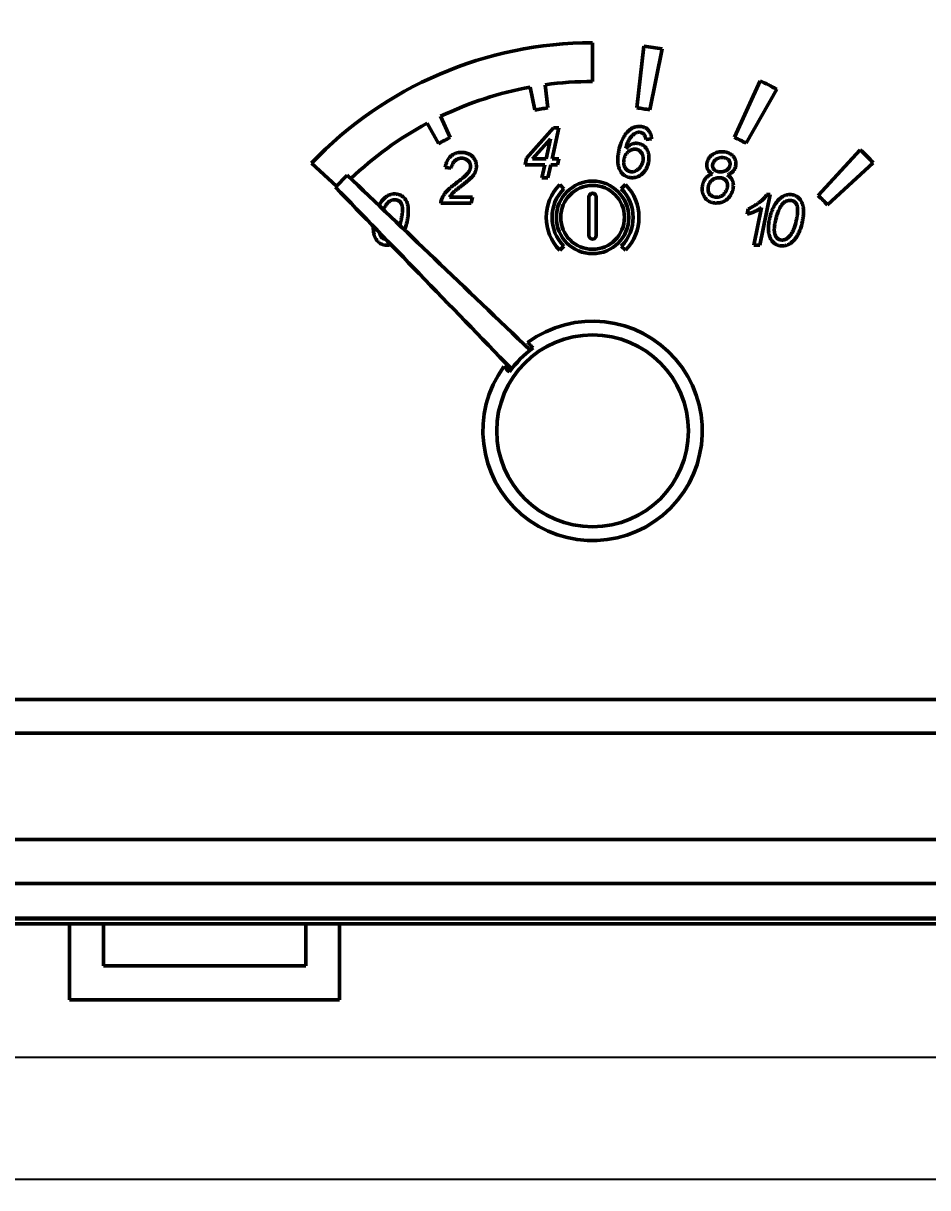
# Model space of a CAD drawing. Extents: x -188 to 653, y 38 to 632.
# Drawn here: x 128.7 to 182.3, y 388.1 to 457.1 of the extents above; entities that cross this region are included whole.
import ezdxf

# ---------------------------------------------------------------- set-up
doc = ezdxf.new("R2010")
doc.units = 0
doc.header["$LTSCALE"] = 5
doc.layers.get('Defpoints').update_dxf_attribs({"linetype": 'CONTINUOUS'})
doc.layers.add('1轮廓实线层', color=7, linetype='CONTINUOUS')
doc.layers.add('2细线层', color=3, linetype='CONTINUOUS')
doc.styles.add('PC_TEXTSTYLE', font='SIMKAI.TTF', dxfattribs={"width": 0.8})
doc.dimstyles.new('TH_GBDIM', dxfattribs={"dimtxt": 3.5, "dimasz": 2.5, "dimexe": 2, "dimexo": 0, "dimgap": 1.5, "dimtad": 1, "dimdec": 1, "dimzin": 0, "dimdsep": 46, "dimtxsty": 'PC_TEXTSTYLE', "dimcen": 2.5, "dimadec": 0, "dimazin": 0, "dimtfac": 0.714286, "dimtdec": 4, "dimtmove": 0, "dimatfit": 3, "dimfxl": 0, "dimtolj": 1, "dimtzin": 0, "dimarcsym": 0})

# ---------------------------------------------------------------- blocks, each defined once
blk = doc.blocks.new('*D14')
at = {"layer": '2细线层', "color": 0, "lineweight": -2}
for p, q in [((47.585, 600.009), (263.413, 600.009)), ((262.913, 597.509), (262.913, 408.009)), ((197.585, 405.509), (263.413, 405.509))]:
    blk.add_line(p, q, dxfattribs=at)
at = {"layer": '2细线层', "color": 0, "lineweight": 50}
for points in [[(262.496, 597.509), (263.33, 597.509), (262.913, 600.009)], [(262.496, 408.009), (263.33, 408.009), (262.913, 405.509)]]:
    blk.add_solid(points, dxfattribs=at)
at = {"layer": 'Defpoints', "color": 0, "lineweight": 50}
for p in [(47.585, 600.009), (197.585, 405.509), (262.913, 405.509)]:
    blk.add_point(p, dxfattribs=at)
at = {"layer": '2细线层', "color": 0, "insert": (259.663, 513.684), "char_height": 3.5, "attachment_point": 5, "rotation": 90}
blk.add_mtext('\\A1;194.5', dxfattribs=at)
blk = doc.blocks.new('*D15')
at = {"layer": '2细线层', "color": 0, "lineweight": -2}
for p, q in [((-154.415, 473.474), (-154.415, 388.119)), ((251.218, 470.851), (251.218, 388.119)), ((-151.915, 388.619), (248.718, 388.619))]:
    blk.add_line(p, q, dxfattribs=at)
at = {"layer": '2细线层', "color": 0, "lineweight": 50}
for points in [[(-151.915, 389.036), (-151.915, 388.203), (-154.415, 388.619)], [(248.718, 389.036), (248.718, 388.203), (251.218, 388.619)]]:
    blk.add_solid(points, dxfattribs=at)
at = {"layer": 'Defpoints', "color": 0, "lineweight": 50}
for p in [(-154.415, 473.474), (251.218, 470.851), (251.218, 388.619)]:
    blk.add_point(p, dxfattribs=at)
at = {"layer": '2细线层', "color": 0, "insert": (48.17, 391.869), "char_height": 3.5, "attachment_point": 5}
blk.add_mtext('\\A1;404', dxfattribs=at)
blk = doc.blocks.new('*D16')
at = {"layer": '2细线层', "color": 0, "lineweight": -2}
for p, q in [((-142.415, 403.805), (-142.415, 395.354)), ((237.585, 403.805), (237.585, 395.354)), ((-139.915, 395.854), (235.085, 395.854))]:
    blk.add_line(p, q, dxfattribs=at)
at = {"layer": '2细线层', "color": 0, "lineweight": 50}
for points in [[(-139.915, 396.271), (-139.915, 395.438), (-142.415, 395.854)], [(235.085, 396.271), (235.085, 395.438), (237.585, 395.854)]]:
    blk.add_solid(points, dxfattribs=at)
at = {"layer": 'Defpoints', "color": 0, "lineweight": 50}
for p in [(-142.415, 403.805), (237.585, 403.805), (237.585, 395.854)]:
    blk.add_point(p, dxfattribs=at)
at = {"layer": '2细线层', "color": 0, "insert": (47.983, 399.104), "char_height": 3.5, "attachment_point": 5}
blk.add_mtext('\\A1;380', dxfattribs=at)

msp = doc.modelspace()

# ---------------------------------------------------------------- linework, layer by layer
at = {"layer": '1轮廓实线层', "lineweight": 50}
for p, q in [((162.439, 453.659), (162.439, 455.96)), ((165.474, 455.758), (165.058, 452.101)), ((165.831, 451.979), (166.565, 455.586)), ((158.739, 453.326), (159.014, 451.974)), ((159.788, 452.097), (159.631, 453.468)), ((172.371, 453.704), (170.845, 450.355)), ((171.542, 450), (173.355, 453.204)), ((154.004, 450.341), (153.431, 451.597)), ((152.627, 451.186), (153.306, 449.985)), ((158.515, 449.112), (160.13, 450.921)), ((160.435, 450.921), (160.033, 449.075)), ((160.13, 450.921), (160.435, 450.921)), ((159.938, 450.26), (158.88, 449.075)), ((159.68, 449.075), (159.938, 450.26)), ((165.935, 450.267), (165.594, 450.229)), ((178.295, 449.62), (175.809, 446.906)), ((145.778, 448.816), (147.25, 447.468)), ((154.052, 448.515), (153.706, 448.567)), ((158.438, 448.729), (158.515, 449.112)), ((159.605, 448.729), (158.438, 448.729)), ((158.88, 449.075), (159.68, 449.075)), ((159.438, 447.96), (159.605, 448.729)), ((159.958, 448.729), (159.79, 447.96)), ((160.361, 448.729), (159.958, 448.729)), ((160.033, 449.075), (160.438, 449.075)), ((160.438, 449.075), (160.361, 448.729)), ((176.363, 446.353), (179.077, 448.84)), ((147.189, 447.406), (147.893, 448.115)), ((159.79, 447.96), (159.438, 447.96)), ((160.737, 447.31), (160.494, 447.553)), ((164.383, 447.553), (164.14, 447.31)), ((155.249, 446.46), (153.437, 446.46)), ((153.962, 446.806), (155.321, 446.806)), ((155.321, 446.806), (155.249, 446.46)), ((162.224, 446.819), (162.224, 444.539)), ((162.653, 444.539), (162.653, 446.819)), ((172.965, 446.96), (172.348, 443.96)), ((172.758, 446.96), (172.965, 446.96)), ((171.602, 445.806), (171.67, 446.114)), ((171.996, 443.96), (172.458, 446.189)), ((160.494, 443.664), (160.737, 443.907)), ((164.14, 443.907), (164.383, 443.664)), ((172.348, 443.96), (171.996, 443.96)), ((-95.576, 417.045), (192.503, 417.045)), ((192.512, 415.045), (-95.596, 415.045))]:
    msp.add_line(p, q, dxfattribs=at)
for centre, radius in [((162.439, 445.608), 2.148), ((162.439, 445.608), 1.891), ((162.439, 432.96), 5.685)]:
    msp.add_circle(centre, radius, dxfattribs=at)
for centre, radius, start, end in [((162.439, 432.96), 23, 89.99851, 136.41616), ((162.439, 432.959), 23, 79.66466, 82.41512), ((162.439, 432.959), 20.7, 100.29456, 115.79409), ((162.439, 432.959), 20.7, 89.99755, 97.79409), ((162.439, 432.959), 23, 61.66466, 64.41512), ((162.439, 432.959), 19.32, 97.88654, 100.20844), ((162.439, 432.959), 19.32, 79.88654, 82.20844), ((162.439, 432.959), 20.7, 118.29456, 133.7855), ((162.439, 432.959), 19.32, 115.88654, 118.20844), ((162.439, 432.959), 19.32, 61.88654, 64.20844), ((162.439, 432.959), 23, 43.66466, 46.41512), ((162.439, 445.608), 2.75, 135, 225), ((162.439, 445.608), 2.406, 135, 225), ((162.439, 445.608), 2.406, 315, 45), ((162.439, 445.608), 2.75, 315, 45), ((162.439, 446.819), 0.215, 0, 180), ((162.439, 432.959), 19.32, 43.88654, 46.20844), ((162.439, 444.539), 0.215, 180, 0), ((162.439, 432.96), 6.5, 144.03724, 126.33748), ((162.439, 432.96), 6.045, 125.6661, 144.70862)]:
    msp.add_arc(centre, radius, start, end, dxfattribs=at)
for points, knots in [([(164.092, 449.93), (164.103, 449.96), (164.123, 450.019), (164.156, 450.105), (164.19, 450.187), (164.227, 450.265), (164.265, 450.339), (164.306, 450.408), (164.347, 450.474), (164.405, 450.555), (164.479, 450.646), (164.572, 450.742), (164.668, 450.823), (164.768, 450.888), (164.873, 450.937), (164.984, 450.973), (165.102, 450.994), (165.182, 450.997), (165.223, 450.998)], [0, 0, 0, 0, 0.057148, 0.112299, 0.16538, 0.216746, 0.266657, 0.314878, 0.361315, 0.406466, 0.492427, 0.572358, 0.647252, 0.717545, 0.785981, 0.855537, 0.92608, 1, 1, 1, 1]), ([(165.191, 450.652), (165.163, 450.65), (165.107, 450.647), (165.023, 450.621), (164.939, 450.58), (164.856, 450.524), (164.775, 450.453), (164.701, 450.364), (164.631, 450.261), (164.571, 450.145), (164.517, 450.026), (164.471, 449.911), (164.434, 449.802), (164.416, 449.731), (164.407, 449.697)], [0, 0, 0, 0, 0.062676, 0.128115, 0.197982, 0.274152, 0.355774, 0.442668, 0.536523, 0.637793, 0.739301, 0.833348, 0.919908, 1, 1, 1, 1]), ([(165.594, 450.229), (165.592, 450.247), (165.587, 450.282), (165.576, 450.332), (165.563, 450.378), (165.546, 450.421), (165.529, 450.46), (165.507, 450.494), (165.483, 450.525), (165.449, 450.561), (165.401, 450.598), (165.336, 450.629), (165.266, 450.649), (165.216, 450.651), (165.191, 450.652)], [0, 0, 0, 0, 0.084331, 0.162965, 0.23711, 0.307441, 0.372884, 0.434814, 0.494825, 0.552452, 0.66338, 0.772696, 0.882973, 1, 1, 1, 1]), ([(165.223, 450.998), (165.248, 450.997), (165.296, 450.996), (165.367, 450.987), (165.434, 450.973), (165.498, 450.952), (165.558, 450.925), (165.615, 450.892), (165.669, 450.854), (165.718, 450.809), (165.763, 450.759), (165.803, 450.704), (165.839, 450.644), (165.868, 450.578), (165.893, 450.507), (165.913, 450.432), (165.927, 450.351), (165.932, 450.296), (165.935, 450.267)], [0, 0, 0, 0, 0.064936, 0.127158, 0.187064, 0.245948, 0.303096, 0.36028, 0.418106, 0.47637, 0.535379, 0.594989, 0.656235, 0.719275, 0.784672, 0.852869, 0.924678, 1, 1, 1, 1]), ([(163.935, 449.003), (163.935, 449.04), (163.936, 449.116), (163.944, 449.229), (163.956, 449.344), (163.974, 449.459), (163.996, 449.576), (164.023, 449.694), (164.055, 449.812), (164.08, 449.89), (164.092, 449.93)], [0, 0, 0, 0, 0.119012, 0.239511, 0.361773, 0.485325, 0.610246, 0.738202, 0.868173, 1, 1, 1, 1]), ([(164.407, 449.697), (164.432, 449.721), (164.481, 449.768), (164.557, 449.829), (164.632, 449.881), (164.708, 449.923), (164.784, 449.957), (164.86, 449.981), (164.935, 449.995), (164.985, 449.997), (165.01, 449.998)], [0, 0, 0, 0, 0.150087, 0.291708, 0.423624, 0.548943, 0.668473, 0.782318, 0.891966, 1, 1, 1, 1]), ([(165.01, 449.998), (165.037, 449.997), (165.091, 449.996), (165.169, 449.985), (165.245, 449.967), (165.316, 449.941), (165.384, 449.908), (165.447, 449.868), (165.508, 449.821), (165.564, 449.766), (165.615, 449.706), (165.66, 449.64), (165.697, 449.569), (165.728, 449.493), (165.752, 449.412), (165.769, 449.326), (165.779, 449.235), (165.78, 449.172), (165.781, 449.14)], [0, 0, 0, 0, 0.0631208, 0.1239733, 0.1831275, 0.2417963, 0.2990312, 0.3571754, 0.4159797, 0.4766429, 0.5378512, 0.5989382, 0.6603341, 0.7233612, 0.7882024, 0.8557667, 0.9262236, 1, 1, 1, 1]), ([(153.706, 448.567), (153.711, 448.6), (153.721, 448.667), (153.744, 448.762), (153.774, 448.853), (153.81, 448.937), (153.852, 449.017), (153.901, 449.091), (153.956, 449.159), (154.017, 449.222), (154.084, 449.277), (154.155, 449.326), (154.231, 449.368), (154.31, 449.402), (154.393, 449.428), (154.48, 449.446), (154.571, 449.458), (154.633, 449.459), (154.664, 449.46)], [0, 0, 0, 0, 0.0708343, 0.138824, 0.2040573, 0.2677872, 0.32956, 0.3908111, 0.4514136, 0.5119974, 0.5722234, 0.6317488, 0.6911302, 0.7503819, 0.8101002, 0.8713612, 0.9346567, 1, 1, 1, 1]), ([(154.664, 449.46), (154.706, 449.459), (154.789, 449.456), (154.91, 449.435), (155.025, 449.402), (155.132, 449.354), (155.231, 449.295), (155.318, 449.225), (155.391, 449.143), (155.449, 449.051), (155.495, 448.953), (155.528, 448.853), (155.548, 448.751), (155.551, 448.682), (155.552, 448.647)], [0, 0, 0, 0, 0.093775, 0.184242, 0.272146, 0.359805, 0.44523, 0.526996, 0.607543, 0.688567, 0.768957, 0.846801, 0.923587, 1, 1, 1, 1]), ([(164.933, 449.652), (164.913, 449.651), (164.874, 449.65), (164.815, 449.639), (164.757, 449.621), (164.7, 449.597), (164.645, 449.565), (164.59, 449.527), (164.537, 449.481), (164.486, 449.43), (164.438, 449.373), (164.395, 449.311), (164.36, 449.246), (164.332, 449.176), (164.309, 449.103), (164.293, 449.025), (164.283, 448.944), (164.282, 448.888), (164.281, 448.86)], [0, 0, 0, 0, 0.052553, 0.104733, 0.15787, 0.211999, 0.268256, 0.326467, 0.387732, 0.452924, 0.519138, 0.584687, 0.649642, 0.715671, 0.783377, 0.85321, 0.925242, 1, 1, 1, 1]), ([(165.435, 449.094), (165.435, 449.115), (165.434, 449.155), (165.427, 449.214), (165.416, 449.269), (165.399, 449.322), (165.378, 449.371), (165.353, 449.417), (165.323, 449.46), (165.288, 449.5), (165.251, 449.535), (165.211, 449.566), (165.17, 449.593), (165.127, 449.615), (165.081, 449.631), (165.033, 449.643), (164.984, 449.65), (164.95, 449.651), (164.933, 449.652)], [0, 0, 0, 0, 0.073792, 0.1436781, 0.2109297, 0.2761422, 0.3399687, 0.4021315, 0.4642984, 0.5267286, 0.5890108, 0.6481571, 0.7067419, 0.7643697, 0.8221086, 0.8797542, 0.9390822, 1, 1, 1, 1]), ([(165.781, 449.14), (165.78, 449.099), (165.779, 449.017), (165.762, 448.897), (165.737, 448.781), (165.703, 448.669), (165.656, 448.563), (165.601, 448.46), (165.535, 448.362), (165.484, 448.301), (165.458, 448.271)], [0, 0, 0, 0, 0.131174, 0.258883, 0.383336, 0.505499, 0.627474, 0.749873, 0.873513, 1, 1, 1, 1]), ([(169.206, 448.707), (169.206, 448.729), (169.207, 448.772), (169.217, 448.836), (169.232, 448.9), (169.254, 448.961), (169.281, 449.022), (169.314, 449.081), (169.354, 449.139), (169.384, 449.176), (169.399, 449.195)], [0, 0, 0, 0, 0.122212, 0.242118, 0.363009, 0.485216, 0.608037, 0.733905, 0.865312, 1, 1, 1, 1]), ([(169.399, 449.195), (169.421, 449.219), (169.464, 449.267), (169.538, 449.329), (169.618, 449.382), (169.703, 449.424), (169.794, 449.458), (169.891, 449.481), (169.993, 449.496), (170.063, 449.497), (170.099, 449.498)], [0, 0, 0, 0, 0.1239312, 0.2455584, 0.3653516, 0.4856089, 0.6080279, 0.7334785, 0.8635082, 1, 1, 1, 1]), ([(170.125, 449.152), (170.098, 449.151), (170.045, 449.15), (169.967, 449.136), (169.893, 449.117), (169.823, 449.087), (169.759, 449.052), (169.703, 449.009), (169.655, 448.961), (169.618, 448.906), (169.588, 448.85), (169.568, 448.793), (169.554, 448.737), (169.553, 448.7), (169.552, 448.682)], [0, 0, 0, 0, 0.097885, 0.192508, 0.285601, 0.378134, 0.467624, 0.551955, 0.633463, 0.713604, 0.790933, 0.863853, 0.932693, 1, 1, 1, 1]), ([(170.099, 449.498), (170.131, 449.498), (170.193, 449.497), (170.283, 449.486), (170.367, 449.47), (170.447, 449.448), (170.521, 449.418), (170.591, 449.383), (170.655, 449.341), (170.713, 449.292), (170.765, 449.239), (170.811, 449.183), (170.85, 449.123), (170.882, 449.061), (170.907, 448.996), (170.924, 448.928), (170.934, 448.857), (170.936, 448.808), (170.936, 448.784)], [0, 0, 0, 0, 0.076971, 0.149991, 0.219415, 0.286164, 0.350632, 0.413566, 0.475417, 0.53695, 0.59755, 0.65603, 0.713022, 0.769424, 0.825672, 0.882476, 0.940525, 1, 1, 1, 1]), ([(170.59, 448.775), (170.59, 448.788), (170.589, 448.815), (170.583, 448.854), (170.574, 448.891), (170.56, 448.926), (170.542, 448.96), (170.521, 448.991), (170.496, 449.021), (170.456, 449.057), (170.398, 449.097), (170.317, 449.129), (170.224, 449.149), (170.159, 449.151), (170.125, 449.152)], [0, 0, 0, 0, 0.060694, 0.119336, 0.175569, 0.231205, 0.286648, 0.34254, 0.400087, 0.45941, 0.58134, 0.708511, 0.847206, 1, 1, 1, 1]), ([(154.675, 449.114), (154.657, 449.113), (154.621, 449.112), (154.569, 449.105), (154.517, 449.095), (154.468, 449.079), (154.42, 449.058), (154.374, 449.034), (154.33, 449.005), (154.288, 448.972), (154.247, 448.933), (154.21, 448.89), (154.176, 448.84), (154.145, 448.786), (154.118, 448.726), (154.092, 448.661), (154.07, 448.59), (154.058, 448.54), (154.052, 448.515)], [0, 0, 0, 0, 0.0580017, 0.1138414, 0.1691668, 0.2239435, 0.2787091, 0.3333969, 0.3895624, 0.4466445, 0.5047439, 0.5657307, 0.6284352, 0.6951742, 0.7646868, 0.8384748, 0.9172204, 1, 1, 1, 1]), ([(155.206, 448.632), (155.206, 448.649), (155.205, 448.681), (155.197, 448.729), (155.185, 448.775), (155.169, 448.819), (155.147, 448.861), (155.12, 448.901), (155.088, 448.939), (155.053, 448.974), (155.013, 449.007), (154.972, 449.036), (154.928, 449.06), (154.882, 449.08), (154.833, 449.095), (154.783, 449.105), (154.73, 449.112), (154.694, 449.113), (154.675, 449.114)], [0, 0, 0, 0, 0.0618457, 0.1220406, 0.1812422, 0.240141, 0.2987695, 0.3585244, 0.4200619, 0.4839833, 0.548703, 0.6115951, 0.6743019, 0.7367185, 0.7998582, 0.8645736, 0.9313817, 1, 1, 1, 1]), ([(155.158, 448.412), (155.165, 448.429), (155.18, 448.463), (155.195, 448.518), (155.204, 448.574), (155.206, 448.613), (155.206, 448.632)], [0, 0, 0, 0, 0.24526, 0.491995, 0.743436, 1, 1, 1, 1]), ([(155.552, 448.647), (155.551, 448.622), (155.55, 448.572), (155.54, 448.497), (155.523, 448.423), (155.5, 448.349), (155.47, 448.277), (155.433, 448.204), (155.39, 448.133), (155.356, 448.088), (155.34, 448.064)], [0, 0, 0, 0, 0.119031, 0.238895, 0.358879, 0.479511, 0.604039, 0.732078, 0.863557, 1, 1, 1, 1]), ([(164.781, 447.96), (164.751, 447.96), (164.693, 447.962), (164.608, 447.975), (164.526, 447.996), (164.448, 448.026), (164.374, 448.064), (164.304, 448.112), (164.237, 448.166), (164.175, 448.23), (164.119, 448.301), (164.069, 448.38), (164.027, 448.467), (163.994, 448.56), (163.967, 448.661), (163.948, 448.768), (163.937, 448.883), (163.936, 448.962), (163.935, 449.003)], [0, 0, 0, 0, 0.058929, 0.115626, 0.171094, 0.226119, 0.281083, 0.336679, 0.393458, 0.45252, 0.512833, 0.573964, 0.637113, 0.70266, 0.770962, 0.843283, 0.919227, 1, 1, 1, 1]), ([(164.281, 448.86), (164.282, 448.841), (164.282, 448.803), (164.29, 448.748), (164.302, 448.695), (164.319, 448.644), (164.34, 448.595), (164.367, 448.55), (164.398, 448.506), (164.434, 448.465), (164.473, 448.428), (164.513, 448.396), (164.555, 448.367), (164.599, 448.346), (164.642, 448.327), (164.688, 448.316), (164.735, 448.307), (164.767, 448.306), (164.783, 448.306)], [0, 0, 0, 0, 0.069728, 0.136338, 0.201829, 0.266085, 0.329749, 0.393478, 0.458521, 0.524332, 0.58952, 0.651968, 0.712149, 0.770895, 0.82817, 0.885202, 0.941871, 1, 1, 1, 1]), ([(164.783, 448.306), (164.806, 448.307), (164.854, 448.309), (164.925, 448.33), (164.999, 448.36), (165.073, 448.402), (165.146, 448.457), (165.215, 448.526), (165.275, 448.607), (165.331, 448.698), (165.376, 448.796), (165.41, 448.895), (165.431, 448.995), (165.434, 449.061), (165.435, 449.094)], [0, 0, 0, 0, 0.062075, 0.127682, 0.198087, 0.275392, 0.35756, 0.442735, 0.533295, 0.630038, 0.727952, 0.821652, 0.911611, 1, 1, 1, 1]), ([(169.538, 448.177), (169.512, 448.192), (169.461, 448.222), (169.392, 448.277), (169.334, 448.337), (169.287, 448.404), (169.251, 448.476), (169.225, 448.551), (169.209, 448.628), (169.207, 448.68), (169.206, 448.707)], [0, 0, 0, 0, 0.138578, 0.270462, 0.396385, 0.52024, 0.641908, 0.760864, 0.879212, 1, 1, 1, 1]), ([(169.552, 448.682), (169.552, 448.668), (169.553, 448.641), (169.559, 448.601), (169.568, 448.564), (169.583, 448.529), (169.599, 448.495), (169.621, 448.465), (169.647, 448.436), (169.685, 448.399), (169.744, 448.361), (169.825, 448.329), (169.918, 448.309), (169.983, 448.307), (170.018, 448.306)], [0, 0, 0, 0, 0.061622, 0.120299, 0.176566, 0.233066, 0.288131, 0.343829, 0.400736, 0.459441, 0.580448, 0.708523, 0.847114, 1, 1, 1, 1]), ([(170.018, 448.306), (170.038, 448.306), (170.079, 448.308), (170.139, 448.313), (170.195, 448.324), (170.248, 448.339), (170.299, 448.358), (170.346, 448.382), (170.391, 448.408), (170.431, 448.44), (170.468, 448.475), (170.501, 448.512), (170.528, 448.551), (170.551, 448.592), (170.569, 448.635), (170.581, 448.68), (170.589, 448.726), (170.59, 448.758), (170.59, 448.775)], [0, 0, 0, 0, 0.075677, 0.147304, 0.216896, 0.283219, 0.34858, 0.411989, 0.474964, 0.537653, 0.599385, 0.658622, 0.716106, 0.772747, 0.828513, 0.884251, 0.941031, 1, 1, 1, 1]), ([(170.936, 448.784), (170.935, 448.749), (170.932, 448.68), (170.907, 448.579), (170.869, 448.483), (170.823, 448.41), (170.779, 448.354), (170.741, 448.314), (170.7, 448.277), (170.654, 448.241), (170.603, 448.208), (170.549, 448.177), (170.49, 448.148), (170.449, 448.131), (170.428, 448.123)], [0, 0, 0, 0, 0.117661, 0.231991, 0.34632, 0.463477, 0.523508, 0.585035, 0.647588, 0.712468, 0.780174, 0.850266, 0.923851, 1, 1, 1, 1]), ([(158.74, 437.742), (156.843, 439.557), (153.227, 443.014), (149.612, 446.472), (147.893, 448.115)], [0.0021273, 0.0021273, 0.0021273, 0.0021273, 0.5257919, 1, 1, 1, 1]), ([(153.437, 446.46), (153.447, 446.502), (153.466, 446.585), (153.505, 446.701), (153.547, 446.807), (153.596, 446.904), (153.653, 446.994), (153.717, 447.08), (153.79, 447.164), (153.859, 447.232), (153.922, 447.29), (153.979, 447.34), (154.047, 447.396), (154.124, 447.46), (154.211, 447.53), (154.308, 447.606), (154.415, 447.689), (154.489, 447.746), (154.528, 447.776)], [0, 0, 0, 0, 0.074728, 0.144155, 0.209055, 0.269772, 0.329257, 0.390128, 0.453407, 0.518695, 0.555247, 0.598869, 0.648871, 0.705704, 0.769204, 0.839328, 0.916349, 1, 1, 1, 1]), ([(154.528, 447.776), (154.552, 447.794), (154.598, 447.828), (154.662, 447.88), (154.722, 447.926), (154.775, 447.97), (154.822, 448.009), (154.864, 448.045), (154.9, 448.077), (154.922, 448.098), (154.931, 448.108)], [0, 0, 0, 0, 0.17071, 0.328805, 0.473784, 0.604575, 0.722989, 0.829042, 0.920272, 1, 1, 1, 1]), ([(155.34, 448.064), (155.333, 448.057), (155.32, 448.041), (155.298, 448.016), (155.272, 447.989), (155.241, 447.959), (155.207, 447.928), (155.169, 447.892), (155.127, 447.855), (155.081, 447.815), (155.031, 447.773), (154.977, 447.728), (154.919, 447.68), (154.857, 447.631), (154.791, 447.578), (154.721, 447.523), (154.647, 447.465), (154.597, 447.426), (154.571, 447.406)], [0, 0, 0, 0, 0.028628, 0.061383, 0.098297, 0.140656, 0.186818, 0.237606, 0.293065, 0.353601, 0.417996, 0.487479, 0.561215, 0.639668, 0.723216, 0.810657, 0.903196, 1, 1, 1, 1]), ([(154.931, 448.108), (154.956, 448.133), (155.004, 448.182), (155.065, 448.259), (155.119, 448.334), (155.145, 448.386), (155.158, 448.412)], [0, 0, 0, 0, 0.2778285, 0.5369757, 0.7762979, 1, 1, 1, 1]), ([(165.458, 448.271), (165.435, 448.246), (165.389, 448.198), (165.314, 448.134), (165.234, 448.08), (165.15, 448.036), (165.063, 448.002), (164.973, 447.977), (164.878, 447.962), (164.814, 447.96), (164.781, 447.96)], [0, 0, 0, 0, 0.132601, 0.260656, 0.385045, 0.506663, 0.627668, 0.749167, 0.872489, 1, 1, 1, 1]), ([(168.936, 447.283), (168.937, 447.31), (168.938, 447.364), (168.945, 447.443), (168.957, 447.519), (168.975, 447.592), (168.996, 447.662), (169.024, 447.728), (169.054, 447.793), (169.091, 447.854), (169.132, 447.911), (169.178, 447.964), (169.227, 448.012), (169.281, 448.054), (169.34, 448.092), (169.401, 448.126), (169.468, 448.155), (169.514, 448.169), (169.538, 448.177)], [0, 0, 0, 0, 0.070336, 0.13834, 0.204291, 0.268614, 0.331401, 0.393319, 0.454819, 0.515815, 0.57621, 0.636319, 0.695181, 0.754441, 0.8138, 0.874407, 0.936245, 1, 1, 1, 1]), ([(169.945, 447.96), (169.922, 447.959), (169.877, 447.958), (169.812, 447.949), (169.749, 447.934), (169.688, 447.913), (169.631, 447.885), (169.575, 447.852), (169.523, 447.812), (169.474, 447.767), (169.429, 447.717), (169.39, 447.663), (169.356, 447.605), (169.33, 447.544), (169.308, 447.479), (169.293, 447.41), (169.284, 447.338), (169.283, 447.289), (169.283, 447.263)], [0, 0, 0, 0, 0.063204, 0.124684, 0.184453, 0.243654, 0.303137, 0.362552, 0.423571, 0.485666, 0.548174, 0.610209, 0.671547, 0.733843, 0.796749, 0.861963, 0.929539, 1, 1, 1, 1]), ([(170.436, 447.516), (170.436, 447.532), (170.435, 447.563), (170.429, 447.609), (170.418, 447.652), (170.404, 447.694), (170.384, 447.732), (170.361, 447.769), (170.333, 447.804), (170.301, 447.836), (170.266, 447.866), (170.228, 447.891), (170.187, 447.912), (170.144, 447.93), (170.098, 447.943), (170.049, 447.953), (169.998, 447.959), (169.963, 447.96), (169.945, 447.96)], [0, 0, 0, 0, 0.063879, 0.125783, 0.185717, 0.244714, 0.302498, 0.360967, 0.420118, 0.481221, 0.542538, 0.603684, 0.665445, 0.727381, 0.792278, 0.858163, 0.927279, 1, 1, 1, 1]), ([(170.428, 448.123), (170.456, 448.104), (170.51, 448.069), (170.58, 448.009), (170.639, 447.948), (170.669, 447.904), (170.683, 447.883)], [0, 0, 0, 0, 0.285082, 0.545877, 0.781817, 1, 1, 1, 1]), ([(170.683, 447.883), (170.699, 447.854), (170.73, 447.797), (170.76, 447.702), (170.78, 447.601), (170.782, 447.531), (170.783, 447.495)], [0, 0, 0, 0, 0.239021, 0.483151, 0.735319, 1, 1, 1, 1]), ([(157.633, 436.627), (155.806, 438.513), (152.324, 442.106), (148.843, 445.698), (147.189, 447.406)], [0.0021274, 0.0021274, 0.0021274, 0.0021274, 0.5257922, 1, 1, 1, 1]), ([(154.571, 447.406), (154.549, 447.389), (154.506, 447.356), (154.444, 447.306), (154.387, 447.259), (154.332, 447.216), (154.284, 447.173), (154.24, 447.133), (154.199, 447.096), (154.153, 447.05), (154.101, 446.996), (154.046, 446.931), (153.999, 446.869), (153.974, 446.826), (153.962, 446.806)], [0, 0, 0, 0, 0.097504, 0.18944, 0.275816, 0.356198, 0.431415, 0.500657, 0.564403, 0.622177, 0.728875, 0.826511, 0.916875, 1, 1, 1, 1]), ([(169.768, 446.46), (169.738, 446.46), (169.68, 446.462), (169.594, 446.473), (169.512, 446.491), (169.435, 446.517), (169.361, 446.55), (169.292, 446.591), (169.227, 446.638), (169.168, 446.694), (169.114, 446.754), (169.066, 446.819), (169.026, 446.887), (168.994, 446.959), (168.967, 447.035), (168.95, 447.115), (168.938, 447.198), (168.937, 447.254), (168.936, 447.283)], [0, 0, 0, 0, 0.068335, 0.133927, 0.197848, 0.259726, 0.320633, 0.381228, 0.442547, 0.504815, 0.566808, 0.627757, 0.687725, 0.748027, 0.808603, 0.870634, 0.933954, 1, 1, 1, 1]), ([(169.283, 447.263), (169.283, 447.244), (169.284, 447.205), (169.297, 447.148), (169.315, 447.092), (169.342, 447.038), (169.375, 446.987), (169.418, 446.942), (169.468, 446.901), (169.525, 446.867), (169.588, 446.84), (169.656, 446.82), (169.729, 446.809), (169.779, 446.807), (169.804, 446.806)], [0, 0, 0, 0, 0.07447, 0.148718, 0.224615, 0.302176, 0.380337, 0.460333, 0.541828, 0.627602, 0.717064, 0.807462, 0.901525, 1, 1, 1, 1]), ([(170.783, 447.495), (170.782, 447.462), (170.78, 447.396), (170.767, 447.299), (170.745, 447.205), (170.715, 447.113), (170.676, 447.024), (170.628, 446.937), (170.571, 446.854), (170.507, 446.774), (170.435, 446.7), (170.357, 446.636), (170.273, 446.581), (170.183, 446.536), (170.087, 446.502), (169.986, 446.478), (169.879, 446.462), (169.806, 446.461), (169.768, 446.46)], [0, 0, 0, 0, 0.061743, 0.122129, 0.181625, 0.241088, 0.301158, 0.361869, 0.423919, 0.487876, 0.551735, 0.614304, 0.675841, 0.737332, 0.799751, 0.864015, 0.930444, 1, 1, 1, 1]), ([(169.804, 446.806), (169.829, 446.807), (169.877, 446.808), (169.947, 446.82), (170.014, 446.842), (170.077, 446.871), (170.136, 446.908), (170.192, 446.954), (170.244, 447.008), (170.274, 447.049), (170.29, 447.07)], [0, 0, 0, 0, 0.127447, 0.250212, 0.370602, 0.490062, 0.610452, 0.734907, 0.863982, 1, 1, 1, 1]), ([(170.29, 447.07), (170.301, 447.087), (170.324, 447.121), (170.355, 447.174), (170.38, 447.229), (170.4, 447.284), (170.417, 447.341), (170.428, 447.398), (170.435, 447.456), (170.436, 447.496), (170.436, 447.516)], [0, 0, 0, 0, 0.1310023, 0.2584818, 0.384717, 0.5082528, 0.6302249, 0.7522491, 0.8752057, 1, 1, 1, 1]), ([(149.772, 446.319), (149.783, 446.338), (149.815, 446.396), (149.873, 446.485), (149.944, 446.584), (150.017, 446.669), (150.092, 446.742), (150.166, 446.804), (150.24, 446.857), (150.314, 446.901), (150.387, 446.937), (150.462, 446.965), (150.541, 446.984), (150.624, 446.997), (150.68, 446.998), (150.709, 446.998)], [0.532339, 0.532339, 0.532339, 0.532339, 0.5580218, 0.6083758, 0.6549815, 0.6980394, 0.7377225, 0.7749482, 0.8098738, 0.8425078, 0.8735952, 0.9040579, 0.934975, 0.9669479, 1, 1, 1, 1]), ([(150.711, 446.652), (150.687, 446.651), (150.638, 446.65), (150.566, 446.635), (150.497, 446.613), (150.43, 446.581), (150.364, 446.538), (150.302, 446.482), (150.24, 446.413), (150.203, 446.361), (150.183, 446.334)], [0, 0, 0, 0, 0.113865, 0.2268, 0.338478, 0.453092, 0.572233, 0.701614, 0.843457, 1, 1, 1, 1]), ([(150.709, 446.998), (150.737, 446.997), (150.792, 446.996), (150.874, 446.984), (150.951, 446.964), (151.026, 446.937), (151.096, 446.9), (151.163, 446.857), (151.226, 446.804), (151.286, 446.745), (151.34, 446.679), (151.387, 446.604), (151.427, 446.522), (151.459, 446.434), (151.484, 446.338), (151.502, 446.236), (151.513, 446.126), (151.514, 446.051), (151.515, 446.012)], [0, 0, 0, 0, 0.058745, 0.115879, 0.171275, 0.226309, 0.281041, 0.336488, 0.393368, 0.452042, 0.51193, 0.572968, 0.635943, 0.701574, 0.770088, 0.842433, 0.919078, 1, 1, 1, 1]), ([(151.169, 446.073), (151.168, 446.098), (151.168, 446.146), (151.162, 446.215), (151.151, 446.278), (151.139, 446.337), (151.12, 446.389), (151.099, 446.437), (151.073, 446.48), (151.043, 446.516), (151.011, 446.549), (150.975, 446.576), (150.938, 446.6), (150.897, 446.619), (150.854, 446.633), (150.809, 446.645), (150.761, 446.65), (150.728, 446.652), (150.711, 446.652)], [0, 0, 0, 0, 0.088053, 0.170664, 0.246787, 0.31797, 0.38383, 0.445961, 0.504754, 0.56075, 0.614899, 0.66844, 0.72086, 0.773997, 0.827634, 0.882833, 0.940531, 1, 1, 1, 1]), ([(171.67, 446.114), (171.716, 446.134), (171.809, 446.176), (171.944, 446.248), (172.079, 446.329), (172.189, 446.403), (172.274, 446.465), (172.335, 446.51), (172.391, 446.553), (172.442, 446.595), (172.49, 446.636), (172.533, 446.675), (172.573, 446.712), (172.596, 446.737), (172.608, 446.749)], [0, 0, 0, 0, 0.131943, 0.266932, 0.404632, 0.545974, 0.615518, 0.681884, 0.74393, 0.802428, 0.857417, 0.908588, 0.955976, 1, 1, 1, 1]), ([(172.608, 446.749), (172.621, 446.764), (172.648, 446.795), (172.686, 446.846), (172.723, 446.901), (172.746, 446.94), (172.758, 446.96)], [0, 0, 0, 0, 0.232396, 0.4764, 0.730985, 1, 1, 1, 1]), ([(172.865, 444.948), (172.867, 445.012), (172.87, 445.139), (172.892, 445.33), (172.927, 445.523), (172.969, 445.683), (173.007, 445.809), (173.037, 445.899), (173.067, 445.985), (173.099, 446.065), (173.131, 446.14), (173.164, 446.211), (173.197, 446.277), (173.242, 446.356), (173.3, 446.447), (173.371, 446.546), (173.445, 446.631), (173.519, 446.703), (173.594, 446.765), (173.668, 446.818), (173.741, 446.863), (173.814, 446.899), (173.89, 446.926), (173.969, 446.945), (174.051, 446.958), (174.108, 446.959), (174.136, 446.96)], [0, 0, 0, 0, 0.072796, 0.146675, 0.221819, 0.298833, 0.336966, 0.37348, 0.408245, 0.441522, 0.472876, 0.502941, 0.53124, 0.558022, 0.608376, 0.654982, 0.698039, 0.737723, 0.774948, 0.809874, 0.842508, 0.873595, 0.904058, 0.934975, 0.966948, 1, 1, 1, 1]), ([(174.139, 446.614), (174.114, 446.613), (174.066, 446.612), (173.994, 446.597), (173.924, 446.575), (173.857, 446.542), (173.791, 446.5), (173.729, 446.443), (173.667, 446.375), (173.63, 446.323), (173.611, 446.295)], [0, 0, 0, 0, 0.113865, 0.2268, 0.338478, 0.453092, 0.572233, 0.701614, 0.843457, 1, 1, 1, 1]), ([(174.136, 446.96), (174.165, 446.959), (174.22, 446.957), (174.301, 446.946), (174.379, 446.926), (174.453, 446.898), (174.523, 446.861), (174.591, 446.818), (174.654, 446.766), (174.713, 446.707), (174.767, 446.64), (174.814, 446.566), (174.854, 446.484), (174.886, 446.395), (174.912, 446.3), (174.929, 446.197), (174.94, 446.088), (174.942, 446.012), (174.942, 445.974)], [0, 0, 0, 0, 0.058745, 0.115879, 0.171275, 0.226309, 0.281041, 0.336488, 0.393368, 0.452042, 0.51193, 0.572968, 0.635943, 0.701574, 0.770088, 0.842433, 0.919078, 1, 1, 1, 1]), ([(174.596, 446.035), (174.596, 446.06), (174.595, 446.107), (174.59, 446.176), (174.579, 446.24), (174.567, 446.298), (174.548, 446.351), (174.527, 446.399), (174.501, 446.441), (174.471, 446.478), (174.438, 446.51), (174.403, 446.538), (174.365, 446.562), (174.325, 446.581), (174.282, 446.595), (174.236, 446.606), (174.188, 446.612), (174.156, 446.613), (174.139, 446.614)], [0, 0, 0, 0, 0.088053, 0.170664, 0.246787, 0.31797, 0.38383, 0.445961, 0.504754, 0.56075, 0.614899, 0.66844, 0.72086, 0.773997, 0.827634, 0.882833, 0.940531, 1, 1, 1, 1]), ([(150.183, 446.334), (150.169, 446.312), (150.14, 446.267), (150.1, 446.193), (150.067, 446.125), (150.048, 446.08), (150.04, 446.062)], [0, 0, 0, 0, 0.0971778, 0.201004, 0.3138724, 0.3849499, 0.3849499, 0.3849499, 0.3849499]), ([(151.007, 445.138), (151.018, 445.176), (151.04, 445.255), (151.069, 445.373), (151.096, 445.49), (151.118, 445.601), (151.136, 445.707), (151.151, 445.806), (151.161, 445.901), (151.168, 445.989), (151.168, 446.046), (151.169, 446.073)], [0.439262, 0.439262, 0.439262, 0.439262, 0.5092598, 0.583691, 0.6544494, 0.7212297, 0.784426, 0.8434448, 0.8993421, 0.9514952, 1, 1, 1, 1]), ([(151.515, 446.012), (151.514, 445.971), (151.514, 445.889), (151.505, 445.766), (151.494, 445.643), (151.476, 445.521), (151.453, 445.399), (151.425, 445.277), (151.393, 445.156), (151.368, 445.076), (151.355, 445.036)], [0, 0, 0, 0, 0.123994, 0.24761, 0.371568, 0.496174, 0.621067, 0.746351, 0.872797, 1, 1, 1, 1]), ([(172.458, 446.189), (172.431, 446.17), (172.377, 446.129), (172.289, 446.074), (172.194, 446.021), (172.09, 445.973), (171.98, 445.925), (171.86, 445.883), (171.734, 445.841), (171.647, 445.818), (171.602, 445.806)], [0, 0, 0, 0, 0.1047949, 0.2146535, 0.3294777, 0.4507811, 0.578007, 0.7121303, 0.8526519, 1, 1, 1, 1]), ([(173.611, 446.295), (173.596, 446.273), (173.567, 446.229), (173.528, 446.155), (173.489, 446.074), (173.452, 445.986), (173.416, 445.89), (173.382, 445.786), (173.348, 445.674), (173.328, 445.597), (173.317, 445.557)], [0, 0, 0, 0, 0.097178, 0.201004, 0.313872, 0.434053, 0.562776, 0.699272, 0.845597, 1, 1, 1, 1]), ([(174.079, 444.452), (174.1, 444.475), (174.143, 444.521), (174.201, 444.598), (174.256, 444.682), (174.306, 444.774), (174.353, 444.873), (174.395, 444.98), (174.434, 445.094), (174.467, 445.214), (174.497, 445.334), (174.523, 445.451), (174.546, 445.563), (174.564, 445.668), (174.579, 445.768), (174.589, 445.862), (174.595, 445.95), (174.596, 446.007), (174.596, 446.035)], [0, 0, 0, 0, 0.054883, 0.111449, 0.170256, 0.232038, 0.296168, 0.364001, 0.434967, 0.50926, 0.583691, 0.654449, 0.72123, 0.784426, 0.843445, 0.899342, 0.951495, 1, 1, 1, 1]), ([(174.942, 445.974), (174.942, 445.933), (174.941, 445.85), (174.933, 445.728), (174.921, 445.605), (174.904, 445.482), (174.881, 445.36), (174.853, 445.239), (174.821, 445.117), (174.795, 445.037), (174.782, 444.997)], [0, 0, 0, 0, 0.123994, 0.24761, 0.371568, 0.496174, 0.621067, 0.746351, 0.872797, 1, 1, 1, 1]), ([(150.241, 443.96), (150.214, 443.961), (150.159, 443.962), (150.079, 443.975), (150.002, 443.995), (149.929, 444.024), (149.859, 444.062), (149.792, 444.107), (149.729, 444.161), (149.669, 444.222), (149.614, 444.291), (149.567, 444.369), (149.526, 444.454), (149.495, 444.546), (149.468, 444.646), (149.451, 444.753), (149.44, 444.868), (149.439, 444.946), (149.438, 444.987)], [0, 0, 0, 0, 0.056673, 0.11143, 0.165353, 0.219124, 0.273071, 0.327675, 0.38413, 0.442716, 0.503186, 0.564664, 0.628321, 0.694867, 0.764802, 0.838837, 0.917114, 1, 1, 1, 1]), ([(151.355, 445.036), (151.339, 444.989), (151.319, 444.932), (151.297, 444.875), (151.293, 444.864)], [0, 0, 0, 0, 0.1446064, 0.1787786, 0.1787786, 0.1787786, 0.1787786]), ([(173.317, 445.557), (173.309, 445.523), (173.293, 445.457), (173.271, 445.36), (173.253, 445.267), (173.238, 445.18), (173.227, 445.098), (173.218, 445.021), (173.213, 444.949), (173.212, 444.903), (173.212, 444.881)], [0, 0, 0, 0, 0.1532287, 0.2986395, 0.4352543, 0.5641812, 0.6853726, 0.7981979, 0.9027038, 1, 1, 1, 1]), ([(174.782, 444.997), (174.767, 444.951), (174.736, 444.86), (174.681, 444.73), (174.622, 444.609), (174.559, 444.497), (174.491, 444.394), (174.419, 444.3), (174.342, 444.214), (174.286, 444.163), (174.258, 444.138)], [0, 0, 0, 0, 0.144606, 0.282107, 0.414027, 0.540032, 0.660947, 0.777882, 0.890226, 1, 1, 1, 1]), ([(149.803, 444.708), (149.804, 444.701), (149.809, 444.677), (149.82, 444.637), (149.836, 444.591), (149.854, 444.548), (149.87, 444.522), (149.878, 444.51)], [0.499575, 0.499575, 0.499575, 0.499575, 0.5513728, 0.6725421, 0.7863557, 0.8956805, 1, 1, 1, 1]), ([(149.878, 444.51), (149.889, 444.494), (149.91, 444.462), (149.948, 444.42), (149.989, 444.384), (150.035, 444.356), (150.084, 444.333), (150.136, 444.318), (150.171, 444.311), (150.189, 444.309)], [0, 0, 0, 0, 0.129724, 0.2539934, 0.3756133, 0.4941848, 0.6134806, 0.7367931, 0.8549653, 0.8549653, 0.8549653, 0.8549653]), ([(173.669, 443.921), (173.641, 443.922), (173.587, 443.924), (173.507, 443.936), (173.43, 443.957), (173.356, 443.985), (173.286, 444.023), (173.22, 444.069), (173.157, 444.123), (173.096, 444.184), (173.041, 444.253), (172.995, 444.331), (172.954, 444.415), (172.922, 444.508), (172.896, 444.607), (172.878, 444.715), (172.867, 444.829), (172.866, 444.908), (172.865, 444.948)], [0, 0, 0, 0, 0.056673, 0.11143, 0.165353, 0.219124, 0.273071, 0.327675, 0.38413, 0.442716, 0.503186, 0.564664, 0.628321, 0.694867, 0.764802, 0.838837, 0.917114, 1, 1, 1, 1]), ([(173.212, 444.881), (173.212, 444.86), (173.212, 444.818), (173.217, 444.758), (173.224, 444.702), (173.234, 444.649), (173.247, 444.599), (173.264, 444.553), (173.282, 444.51), (173.298, 444.484), (173.305, 444.471)], [0, 0, 0, 0, 0.149608, 0.291173, 0.424896, 0.551373, 0.672542, 0.786356, 0.89568, 1, 1, 1, 1]), ([(173.305, 444.471), (173.316, 444.455), (173.337, 444.424), (173.375, 444.382), (173.416, 444.346), (173.462, 444.318), (173.512, 444.295), (173.565, 444.279), (173.622, 444.269), (173.661, 444.268), (173.682, 444.267)], [0, 0, 0, 0, 0.129724, 0.253993, 0.375613, 0.494185, 0.613481, 0.736793, 0.864531, 1, 1, 1, 1]), ([(173.682, 444.267), (173.7, 444.268), (173.735, 444.269), (173.788, 444.278), (173.84, 444.292), (173.891, 444.313), (173.94, 444.339), (173.988, 444.371), (174.035, 444.409), (174.064, 444.437), (174.079, 444.452)], [0, 0, 0, 0, 0.1202841, 0.2378733, 0.3570195, 0.4779459, 0.6003214, 0.7283783, 0.8602982, 1, 1, 1, 1]), ([(150.494, 443.994), (150.489, 443.993), (150.459, 443.985), (150.402, 443.972), (150.323, 443.962), (150.269, 443.96), (150.241, 443.96)], [0.6008563, 0.6008563, 0.6008563, 0.6008563, 0.6247823, 0.7476146, 0.8723814, 1, 1, 1, 1]), ([(174.258, 444.138), (174.236, 444.121), (174.194, 444.086), (174.125, 444.043), (174.055, 444.005), (173.982, 443.974), (173.907, 443.951), (173.83, 443.934), (173.75, 443.923), (173.696, 443.922), (173.669, 443.921)], [0, 0, 0, 0, 0.12958, 0.255695, 0.379827, 0.502923, 0.624782, 0.747615, 0.872381, 1, 1, 1, 1]), ([(158.587, 438.196), (158.602, 438.182), (158.711, 438.074), (158.819, 437.965), (158.914, 437.872)], [0, 0, 0, 0, 0.132984, 1, 1, 1, 1]), ([(157.504, 436.453), (157.468, 436.489), (157.374, 436.583), (157.265, 436.691), (157.192, 436.763), (157.178, 436.777)], [0, 0, 0, 0, 0.3326, 0.867016, 1, 1, 1, 1]), ([(192.58, 408.757), (156.466, 408.758), (105.357, 408.758), (39.252, 408.758), (-20.728, 408.759), (-65.713, 408.759), (-95.703, 408.759)], [0, 0, 0, 0, 0.375821, 0.531861, 0.687908, 1, 1, 1, 1]), ([(192.573, 406.141), (168.549, 406.139), (120.504, 406.134), (48.438, 406.124), (-23.628, 406.135), (-71.673, 406.14), (-95.697, 406.142)], [0, 0, 0, 0, 0.250019, 0.500003, 0.749984, 1, 1, 1, 1]), ([(-95.703, 404.091), (-71.68, 404.091), (-23.633, 404.092), (48.438, 404.092), (120.509, 404.091), (168.556, 404.09), (192.58, 404.09)], [0, 0, 0, 0, 0.25, 0.499997, 0.749998, 1, 1, 1, 1]), ([(192.58, 404.045), (189.121, 404.045), (181.84, 404.045), (170.377, 404.045), (159.163, 404.046), (146.972, 404.045), (135.16, 404.046), (122.926, 404.046), (114.011, 404.046), (107.42, 404.046), (103.012, 404.046), (98.619, 404.046), (94.218, 404.046), (89.754, 404.046), (84.724, 404.046), (79.42, 404.046), (74.388, 404.046), (70.477, 404.046), (67.285, 404.046), (63.964, 404.046), (60.216, 404.046), (56.207, 404.046), (52.291, 404.046), (45.288, 404.046), (35.882, 404.046), (23.044, 404.047), (9.574, 404.046), (-4.717, 404.046), (-18.135, 404.047), (-30.846, 404.046), (-43.012, 404.047), (-54.418, 404.047), (-65.241, 404.047), (-75.541, 404.047), (-85.925, 404.047), (-92.545, 404.047), (-95.703, 404.047)], [0, 0, 0, 0, 0.035999, 0.075763, 0.119295, 0.15269, 0.202634, 0.242213, 0.280005, 0.295405, 0.310804, 0.32587, 0.341118, 0.356603, 0.372326, 0.393462, 0.411807, 0.424685, 0.434162, 0.445023, 0.45925, 0.473157, 0.486743, 0.500005, 0.546034, 0.584623, 0.633609, 0.686208, 0.733335, 0.773243, 0.818484, 0.859944, 0.891937, 0.931112, 0.967133, 1, 1, 1, 1]), ([(131.438, 403.758), (127.268, 403.758), (119.159, 403.758), (107.341, 403.758), (95.98, 403.758), (84.64, 403.758), (73.143, 403.758), (61.546, 403.758), (50.072, 403.758), (37.615, 403.758), (24.035, 403.758), (9.671, 403.758), (-4.686, 403.758), (-19.312, 403.759), (-29.357, 403.759), (-34.562, 403.759)], [0, 0, 0, 0, 0.075358, 0.146557, 0.213581, 0.280663, 0.351505, 0.421367, 0.490245, 0.558861, 0.646492, 0.735672, 0.818456, 0.905938, 1, 1, 1, 1]), ([(192.58, 403.757), (185.824, 403.758), (170.777, 403.758), (155.73, 403.758), (147.438, 403.758)], [0, 0, 0, 0, 0.448939, 1, 1, 1, 1])]:
    msp.add_open_spline(points, degree=3, knots=knots, dxfattribs=at)
for points, degree in [([(149.438, 444.987), (149.439, 445.019), (149.439, 445.05), (149.44, 445.082)], 3), ([(133.438, 403.758), (131.438, 403.758)], 1), ([(131.438, 403.758), (131.438, 399.258)], 1), ([(145.438, 403.758), (133.438, 403.758)], 1), ([(133.438, 401.258), (133.438, 403.758)], 1), ([(147.438, 403.758), (145.438, 403.758)], 1), ([(145.438, 403.758), (145.438, 401.258)], 1), ([(147.438, 399.258), (147.438, 403.758)], 1), ([(145.438, 401.258), (133.438, 401.258)], 1), ([(131.438, 399.258), (147.438, 399.258)], 1)]:
    msp.add_open_spline(points, degree=degree, dxfattribs=at)

# ---------------------------------------------------------------- dimensions: what is measured, and where the dimension line sits
at = {"layer": '2细线层'}
dim = msp.add_linear_dim(base=(262.913, 405.509), p1=(47.585, 600.009), p2=(197.585, 405.509), angle=90, dimstyle='TH_GBDIM', override={"dimexe": 0.5, "dimtxsty": 'Standard', "dimcen": 0.09}, dxfattribs=at)
dim.commit()
dim.dimension.update_dxf_attribs({"geometry": '*D14', "text_midpoint": (262.913, 513.684), "dimtype": 160})
for base, p1, p2, text, picture, middle in [((251.218, 388.619), (-154.415, 473.474), (251.218, 470.851), '404', '*D15', (48.17, 388.619)), ((237.585, 395.854), (-142.415, 403.805), (237.585, 403.805), '380', '*D16', (47.983, 395.854))]:
    dim = msp.add_linear_dim(base=base, p1=p1, p2=p2, text=text, dimstyle='TH_GBDIM', override={"dimexe": 0.5, "dimtxsty": 'Standard', "dimcen": 0.09}, dxfattribs=at)
    dim.commit()
    dim.dimension.update_dxf_attribs({"geometry": picture, "text_midpoint": middle, "dimtype": 160})

doc.saveas('drawing.dxf')
